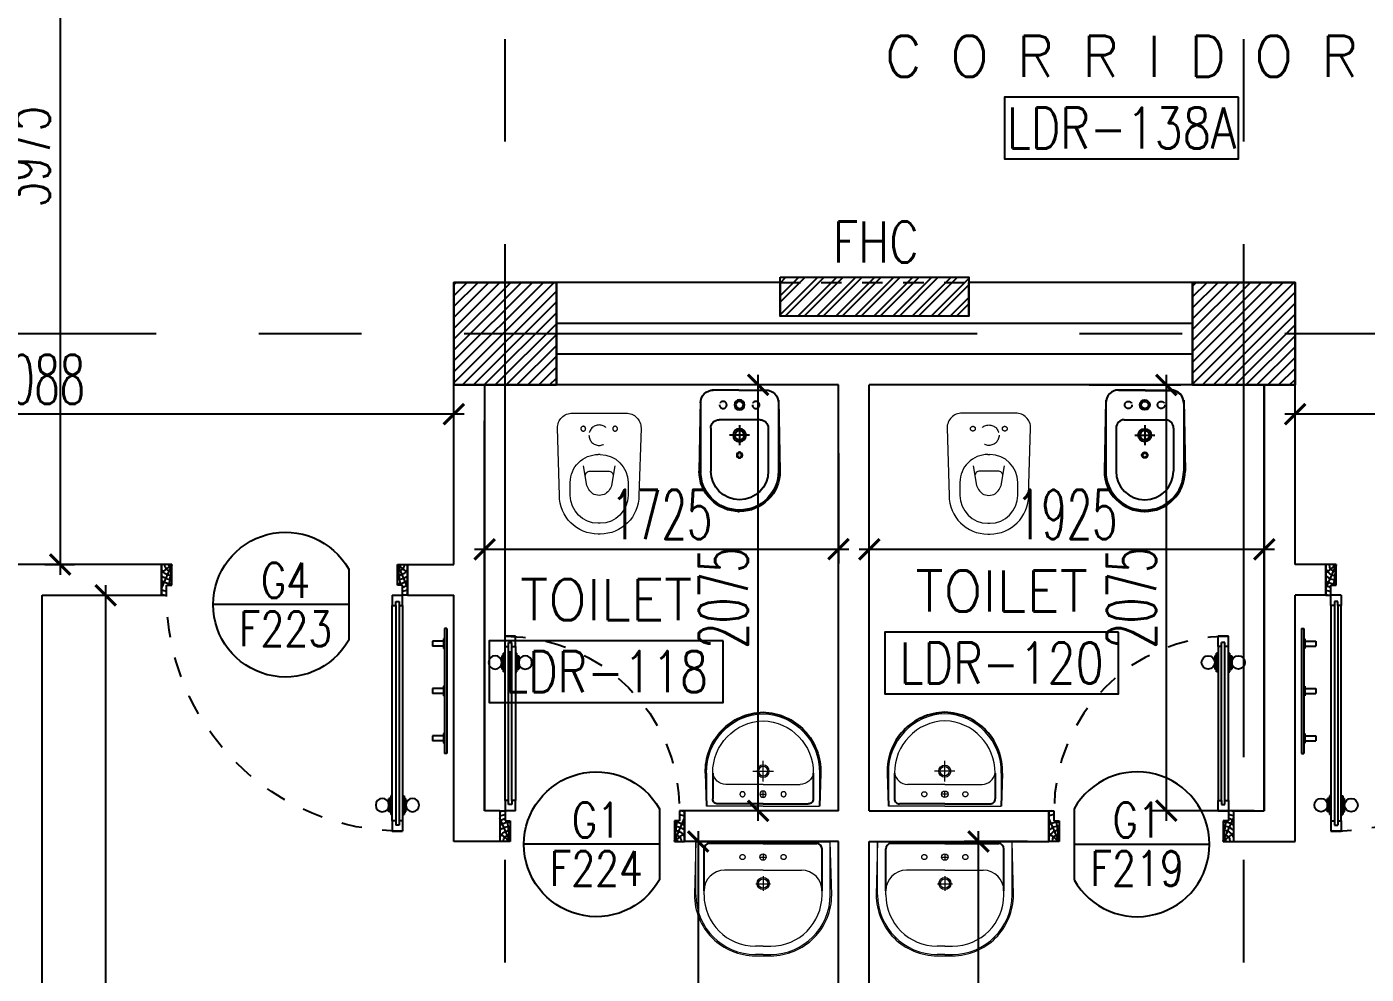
# Model space of a CAD drawing. Extents: x 275967.8 to 276060, y 57291.9 to 57371.4.
# Drawn here: x 275990.4 to 275996.93, y 57302.84 to 57307.46 of the extents above; entities that cross this region are included whole.
import ezdxf
from ezdxf.enums import TextEntityAlignment as Align

# ---------------------------------------------------------------- set-up
doc = ezdxf.new("R2010")
doc.units = 0
doc.header["$MEASUREMENT"] = 0
doc.header["$PDMODE"] = 34
for name, pattern in [('CENTERX2', [4, 2.5, -0.5, 0.5, -0.5]), ('DASHED', [0.75, 0.5, -0.25]), ('HIDDEN', [0.375, 0.25, -0.125]), ('HIDDEN2', [0.1875, 0.125, -0.0625])]:
    doc.linetypes.add(name, pattern=pattern)
doc.layers.get('0').update_dxf_attribs({"linetype": 'CONTINUOUS'})
doc.layers.get('DEFPOINTS').update_dxf_attribs({"linetype": 'CONTINUOUS'})
for name, color, linetype in [('A-TILES', 11, 'CONTINUOUS'), ('AXES', 11, 'CENTERX2'), ('COL', 5, 'CONTINUOUS'), ('DIM', 4, 'CONTINUOUS'), ('DOOR', 7, 'CONTINUOUS'), ('DOOR-CR', 2, 'CONTINUOUS'), ('DOOR-NO', 3, 'CONTINUOUS'), ('FHC', 2, 'CONTINUOUS'), ('FIX', 3, 'CONTINUOUS'), ('HAT', 8, 'CONTINUOUS'), ('NON-MEDICAL', 3, 'CONTINUOUS'), ('RM-BOX', 4, 'CONTINUOUS'), ('RM-NAME', 2, 'CONTINUOUS'), ('RM-NO', 2, 'CONTINUOUS'), ('WALL', 2, 'CONTINUOUS')]:
    doc.layers.add(name, color=color, linetype=linetype)
doc.styles.add('ROMANS', font='ROMANS.shx', dxfattribs={"width": 0.6})
doc.dimstyles.new('STANDARD in', dxfattribs={"dimtxt": 0.24, "dimasz": 0.1, "dimexe": 0.07, "dimexo": 0.05, "dimgap": 0.05, "dimtad": 1, "dimdec": 0, "dimlfac": 1000, "dimzin": 0, "dimdsep": 46, "dimtxsty": 'ROMANS', "dimblk": 'ARCHTICK', "dimcen": 0.05, "dimdle": 0.05, "dimclrd": 4, "dimclre": 4, "dimclrt": 2, "dimadec": 0, "dimazin": 0, "dimtfac": 1, "dimtdec": 0, "dimtmove": 2, "dimatfit": 3, "dimfxl": 0, "dimtolj": 1, "dimtzin": 0, "dimarcsym": 0})

# ---------------------------------------------------------------- blocks, each defined once
blk = doc.blocks.new('*X89')
at = {"color": 0}
for p, q in [((42139.2, 125454.1), (42634.9, 125949.7)), ((42139.2, 125507.1), (42581.8, 125949.7)), ((42139.2, 125560.1), (42528.8, 125949.7)), ((42139.2, 125613.2), (42475.8, 125949.7)), ((42139.2, 125666.2), (42422.7, 125949.7)), ((42139.2, 125719.2), (42369.7, 125949.7)), ((42139.2, 125772.3), (42316.7, 125949.7)), ((42139.2, 125825.3), (42263.6, 125949.7)), ((42139.2, 125878.3), (42210.6, 125949.7)), ((42139.2, 125931.4), (42157.6, 125949.7)), ((42187.9, 125449.7), (42639.2, 125901)), ((42240.9, 125449.7), (42639.2, 125848)), ((42294, 125449.7), (42639.2, 125795)), ((42347, 125449.7), (42639.2, 125741.9)), ((42400, 125449.7), (42639.2, 125688.9)), ((42453.1, 125449.7), (42639.2, 125635.9)), ((42506.1, 125449.7), (42639.2, 125582.8)), ((42559.1, 125449.7), (42639.2, 125529.8)), ((42612.2, 125449.7), (42639.2, 125476.8))]:
    blk.add_line(p, q, dxfattribs=at)
blk = doc.blocks.new('*X88')
at = {"color": 0}
for p, q in [((38539.2, 125460.3), (39028.6, 125949.7)), ((38539.2, 125513.4), (38975.6, 125949.7)), ((38539.2, 125566.4), (38922.6, 125949.7)), ((38539.2, 125619.4), (38869.5, 125949.7)), ((38539.2, 125672.5), (38816.5, 125949.7)), ((38539.2, 125725.5), (38763.5, 125949.7)), ((38539.2, 125778.5), (38710.4, 125949.7)), ((38539.2, 125831.6), (38657.4, 125949.7)), ((38539.2, 125884.6), (38604.4, 125949.7)), ((38539.2, 125937.6), (38551.3, 125949.7)), ((38581.7, 125449.7), (39039.2, 125907.3)), ((38634.7, 125449.7), (39039.2, 125854.3)), ((38687.7, 125449.7), (39039.2, 125801.2)), ((38740.8, 125449.7), (39039.2, 125748.2)), ((38793.8, 125449.7), (39039.2, 125695.2)), ((38846.8, 125449.7), (39039.2, 125642.1)), ((38899.9, 125449.7), (39039.2, 125589.1)), ((38952.9, 125449.7), (39039.2, 125536.1)), ((39005.9, 125449.7), (39039.2, 125483))]:
    blk.add_line(p, q, dxfattribs=at)
blk = doc.blocks.new('RM1')
at = {"layer": 'RM-BOX'}
blk.add_lwpolyline([(569.9, -200), (-569.9, -200), (-569.9, -500), (569.9, -500)], close=True, dxfattribs=at)
at = {"layer": 'RM-NAME', "style": 'ROMANS'}
for tag, p in [('ROOMNAME1', (0, 323.8)), ('ROOMNAME2', (0, 0))]:
    blk.add_attdef(tag, text='', height=200, dxfattribs=at).set_placement(p, align=Align.MIDDLE)
at = {"layer": 'RM-NO', "style": 'ROMANS', "width": 0.8}
blk.add_attdef('ROOMNO', text='', height=200, dxfattribs=at).set_placement((0, -350), align=Align.MIDDLE)
blk = doc.blocks.new('DD1')
at = {"layer": 'DOOR-CR'}
blk.add_line((-307.6, 0), (352.8, 0), dxfattribs=at)
blk.add_lwpolyline([(-307.6, -172.9, 3.820224), (-307.6, 172.9)], format="xyb", close=True, dxfattribs=at)
at = {"layer": 'DOOR-NO', "color": 255, "style": 'ROMANS', "width": 0.8}
for tag, p in [('G', (0, 183.5)), ('000', (0, -141.4))]:
    blk.add_attdef(tag, text='', height=204, dxfattribs=at).set_placement(p, align=Align.MIDDLE)
blk = doc.blocks.new('COL50')
at = {"layer": 'COL'}
blk.add_lwpolyline([(-250, 250), (-250, -250), (250, -250), (250, 250)], close=True, dxfattribs=at)
blk = doc.blocks.new('DOOR90')
at = {"layer": 'DOOR', "color": 0, "linetype": 'ByBlock'}
for p, q in [((-150, 0), (-150, -25)), ((-150, 0), (0, 0)), ((0, -50), (0, 0)), ((-1000, -25), (-1000, -75)), ((-1000, -75), (-1000, -25)), ((-950, -25), (-1000, -25)), ((-970, -42), (-970, -58)), ((-950, -42), (-970, -42)), ((-950, -58), (-970, -58)), ((-950, -25), (-950, -42)), ((-950, -58), (-950, -75)), ((-917.6, -25), (-917.6, -17.8)), ((-827.6, -17.8), (-917.6, -17.8)), ((-905, -17.8), (-905, -8.8)), ((-905, -8.8), (-840.2, -8.8)), ((-905, -17.8), (-840.2, -17.8)), ((-840.2, -17.8), (-840.2, -8.8)), ((-827.6, -25), (-827.6, -17.8)), ((-200, -42), (-200, -25)), ((-200, -25), (-150, -25)), ((-180, -42), (-200, -42)), ((-200, -75), (-200, -58)), ((-200, -58), (-180, -58)), ((-180, -58), (-180, -42)), ((-150, -75), (-150, -25)), ((-150, -25), (-100, -25)), ((-100, -25), (-100, -50)), ((-100, -50), (0, -50)), ((-950, -75), (-1000, -75)), ((-917.6, -75), (-917.6, -82.2)), ((-827.6, -82.2), (-917.6, -82.2)), ((-905, -82.2), (-905, -91.2)), ((-905, -82.2), (-840.2, -82.2)), ((-905, -91.2), (-840.2, -91.2)), ((-840.2, -82.2), (-840.2, -91.2)), ((-827.6, -75), (-827.6, -82.2)), ((-150, -75), (-200, -75)), ((-150, -900), (-150, -875)), ((-150, -875), (-100, -875)), ((0, -900), (-150, -900)), ((-150, -900), (0, -900)), ((-100, -850), (0, -850)), ((-100, -875), (-100, -850)), ((0, -850), (0, -900))]:
    blk.add_line(p, q, dxfattribs=at)
at = {"layer": 'DOOR', "color": 9, "linetype": 'ByBlock'}
for p, q in [((0, -50), (-113.7, 0)), ((0, -50), (-40.1, 0)), ((0, -50), (-100, -36.6)), ((0, -850), (-113.7, -900)), ((0, -850), (-100, -863.4)), ((0, -850), (-40.1, -900))]:
    blk.add_line(p, q, dxfattribs=at)
at = {"layer": 'DOOR', "linetype": 'ByBlock'}
for p, q in [((-200, -25), (-950, -25)), ((-200, -42), (-950, -42)), ((-200, -58), (-950, -58)), ((-950, -75), (-200, -75))]:
    blk.add_line(p, q, dxfattribs=at)
at = {"layer": 'DOOR', "color": 0, "linetype": 'ByBlock'}
for centre in [(-872.6, 23.5), (-872.6, -123.5)]:
    blk.add_circle(centre, 32.4, dxfattribs=at)
at = {"layer": 'DOOR', "color": 9, "linetype": 'ByBlock'}
for centre, radius, start, end in [((0, -50), 154.4, 161.10529, 166.28577), ((0, -50), 134.4, 158.15985, 169.28002), ((0, -50), 94.4, 148.01819, 180), ((0, -50), 74.4, 137.77643, 180), ((0, -50), 114.4, 154.08384, 167.37743), ((0, -50), 54.4, 113.20738, 180), ((0, -50), 34.4, 90, 180), ((0, -50), 14.4, 90, 180), ((0, -850), 154.4, 193.71423, 198.89471), ((0, -850), 134.4, 190.71998, 201.84015), ((0, -850), 94.4, 180, 211.98181), ((0, -850), 74.4, 180, 222.22357), ((0, -850), 54.4, 180, 246.79262), ((0, -850), 34.4, 180, 270), ((0, -850), 14.4, 180, 270)]:
    blk.add_arc(centre, radius, start, end, dxfattribs=at)
at = {"layer": 'DOOR', "linetype": 'HIDDEN', "ltscale": 0.5}
blk.add_arc((-150, -25), 850, 180, 270, dxfattribs=at)
blk = doc.blocks.new('FHC')
at = {"layer": 'FHC', "linetype": 'ByBlock', "ltscale": 0.3}
h = blk.add_hatch(dxfattribs=at)
h.set_pattern_fill('ANSI32', color=250, scale=175, style=0)
h.set_pattern_definition([(45, (-232656.18, -31241.005), (-46.403883, 46.403883), []), (45, (-232625.246, -31241.005), (-46.403883, 46.403883), [])])
h.paths.add_polyline_path([(460, -190), (460, 0), (-460, 0), (-460, -190)])
h.paths.add_polyline_path([(-672.6, -611.1), (-672.6, -190.3), (-410.1, -190.3), (-410.1, -611.1)], flags=9)
blk.add_lwpolyline([(-460, 0), (460, 0), (460, -190), (-460, -190)], close=True, dxfattribs=at)
blk = doc.blocks.new('DOOR100')
at = {"layer": 'DOOR', "color": 0, "linetype": 'ByBlock'}
for p, q in [((-25, 1300), (-75, 1300)), ((-75, 1300), (-25, 1300)), ((-75, 1250), (-75, 1300)), ((-58, 1250), (-75, 1250)), ((-42, 1270), (-58, 1270)), ((-58, 1250), (-58, 1270)), ((-42, 1250), (-42, 1270)), ((-25, 1250), (-42, 1250)), ((-25, 1250), (-25, 1300)), ((-82.2, 1205), (-91.2, 1205)), ((-91.2, 1205), (-91.2, 1140.2)), ((-75, 1217.6), (-82.2, 1217.6)), ((-82.2, 1127.6), (-82.2, 1217.6)), ((-82.2, 1205), (-82.2, 1140.2)), ((-25, 1217.6), (-17.8, 1217.6)), ((-17.8, 1127.6), (-17.8, 1217.6)), ((-17.8, 1205), (-8.8, 1205)), ((-17.8, 1205), (-17.8, 1140.2)), ((-8.8, 1205), (-8.8, 1140.2)), ((-82.2, 1140.2), (-91.2, 1140.2)), ((-75, 1127.6), (-82.2, 1127.6)), ((-25, 1127.6), (-17.8, 1127.6)), ((-17.8, 1140.2), (-8.8, 1140.2)), ((-75, 200), (-58, 200)), ((-75, 150), (-75, 200)), ((-58, 200), (-58, 180)), ((-42, 200), (-25, 200)), ((-42, 180), (-42, 200)), ((-25, 200), (-25, 150)), ((-1200, 0), (-1200, 150)), ((-1200, 150), (-1175, 150)), ((-1200, 150), (-1200, 0)), ((-1175, 150), (-1175, 100)), ((-75, 150), (-25, 150)), ((-58, 180), (-42, 180)), ((0, 150), (-25, 150)), ((-25, 150), (-25, 100)), ((0, 150), (0, 0)), ((-1175, 100), (-1150, 100)), ((-1150, 100), (-1150, 0)), ((-50, 100), (-50, 0)), ((-25, 100), (-50, 100)), ((-1150, 0), (-1200, 0)), ((-50, 0), (0, 0))]:
    blk.add_line(p, q, dxfattribs=at)
at = {"layer": 'DOOR', "linetype": 'ByBlock'}
for p, q in [((-75, 1250), (-75, 200)), ((-58, 200), (-58, 1250)), ((-42, 200), (-42, 1250)), ((-25, 200), (-25, 1250)), ((0, 0), (0, 150))]:
    blk.add_line(p, q, dxfattribs=at)
at = {"layer": 'DOOR', "color": 9, "linetype": 'ByBlock'}
for p, q in [((-1150, 0), (-1200, 113.7)), ((-1150, 0), (-1163.4, 100)), ((-50, 0), (0, 113.7)), ((-50, 0), (-36.6, 100)), ((-1150, 0), (-1200, 40.1)), ((-50, 0), (0, 40.1))]:
    blk.add_line(p, q, dxfattribs=at)
at = {"layer": 'DOOR', "color": 0, "linetype": 'ByBlock'}
for centre in [(-123.5, 1172.6), (23.5, 1172.6)]:
    blk.add_circle(centre, 32.4, dxfattribs=at)
at = {"layer": 'DOOR', "linetype": 'HIDDEN', "ltscale": 0.5}
blk.add_arc((-25, 150), 1150, 89.99998, 180.00006, dxfattribs=at)
at = {"layer": 'DOOR', "color": 9, "linetype": 'ByBlock'}
for centre, radius, start, end in [((-1150, 0), 154.4, 103.71423, 108.89471), ((-1150, 0), 134.4, 100.71998, 111.84015), ((-50, 0), 134.4, 68.15985, 79.28002), ((-50, 0), 154.4, 71.10529, 76.28577), ((-1150, 0), 94.4, 90, 121.98181), ((-1150, 0), 74.4, 90, 132.22357), ((-50, 0), 94.4, 58.01819, 90), ((-50, 0), 74.4, 47.77643, 90), ((-50, 0), 114.4, 64.08384, 77.37743), ((-1150, 0), 54.4, 90, 156.79262), ((-1150, 0), 34.4, 90, 180), ((-1150, 0), 14.4, 90, 180), ((-50, 0), 54.4, 23.20738, 90), ((-50, 0), 34.4, 0, 90), ((-50, 0), 14.4, 0, 90)]:
    blk.add_arc(centre, radius, start, end, dxfattribs=at)
blk = doc.blocks.new('A$C49F1192B')
at = {"layer": 'DOOR', "color": 0, "linetype": 'ByBlock', "xscale": -1, "rotation": 270}
blk.add_blockref('DOOR100', (0, 1200), dxfattribs=at)
blk = doc.blocks.new('LAV-003')
at = {"layer": 'FIX', "linetype": 'Continuous', "lineweight": 20}
for p, q in [((-327.5, -285), (-327.5, -25)), ((327.5, -285), (327.5, -25)), ((0, -165), (-187.5, -165)), ((0, -165), (187.5, -165)), ((-287.5, -285), (-287.5, -265)), ((287.5, -285), (287.5, -265)), ((0, -535), (-37.5, -535)), ((0, -575), (-37.5, -575)), ((0, -535), (37.5, -535)), ((0, -575), (37.5, -575))]:
    blk.add_line(p, q, dxfattribs=at)
at = {"layer": 'FIX', "linetype": 'ByBlock'}
blk.add_line((-327.5, -25), (327.5, -25), dxfattribs=at)
at = {"layer": 'FIX', "linetype": 'ByBlock', "ltscale": 0.3}
for p, q in [((-287.5, -265), (-287.5, -60)), ((0, -35), (-262.5, -35)), ((0, -35), (262.5, -35)), ((287.5, -265), (287.5, -60))]:
    blk.add_line(p, q, dxfattribs=at)
at = {"layer": 'FIX', "lineweight": 20}
for p, q in [((-15.6, -100.9), (15.5, -100.9)), ((0, -85.4), (0, -116.5))]:
    blk.add_line(p, q, dxfattribs=at)
at = {"layer": 'FIX', "linetype": 'DASHED', "lineweight": 20, "ltscale": 0.04}
for p, q in [((0, -193.9), (0, -266.1)), ((-35.7, -230.5), (36.6, -230.5))]:
    blk.add_line(p, q, dxfattribs=at)
at = {"layer": 'FIX', "linetype": 'Continuous', "lineweight": 20}
blk.add_lwpolyline([(294.8, -25), (0, -25), (-327.5, -25), (-334.5, -285, 0.414214), (-37.5, -582), (0, -582), (37.5, -582, 0.414214), (334.5, -285), (327.5, -25), (0, -25)], format="xyb", dxfattribs=at)
at = {"layer": 'FIX', "linetype": 'HIDDEN', "lineweight": 20, "ltscale": 0.05}
for centre in [(-100, -100.9), (100, -100.9)]:
    blk.add_circle(centre, 12.4, dxfattribs=at)
at = {"layer": 'FIX', "lineweight": 20}
for centre, radius in [((0, -100.9), 15.5), ((0.5, -230), 29.5), ((0.5, -230), 22.5)]:
    blk.add_circle(centre, radius, dxfattribs=at)
at = {"layer": 'FIX', "linetype": 'ByBlock', "ltscale": 0.3}
for centre, start, end in [((-262.5, -60), 90, 180), ((262.5, -60), 0, 90)]:
    blk.add_arc(centre, 25, start, end, dxfattribs=at)
at = {"layer": 'FIX', "linetype": 'Continuous', "lineweight": 20}
for centre, radius, start, end in [((-187.5, -265), 100, 90, 180), ((187.5, -265), 100, 0, 90), ((-37.5, -285), 290, 180, 270), ((-37.5, -285), 250, 180, 270), ((37.5, -285), 250, 270, 0), ((37.5, -285), 290, 270, 0)]:
    blk.add_arc(centre, radius, start, end, dxfattribs=at)
blk = doc.blocks.new('BIDET1')
at = {"layer": 'FIX', "linetype": 'ByBlock', "ltscale": 0.3}
for p, q in [((-75, 190), (-420, 196.7)), ((-75, -190), (-420, -196.7))]:
    blk.add_line(p, q, dxfattribs=at)
at = {"layer": 'FIX'}
for p, q in [((-88, 190), (-427.7, 190)), ((-210, 140), (-420, 140)), ((-170, 100), (-170, -100)), ((-25, -2.7), (-25, 128.1)), ((-616.7, 2.1), (-616.7, -2.7)), ((-352, 1.5), (-352, 1.5)), ((-350.1, 5.3), (-350.1, 5.3)), ((-348.2, 1.5), (-348.2, 1.5)), ((-346.3, 5.3), (-346.3, 5.3)), ((-344.4, 9.1), (-344.4, 9.1)), ((-344.4, 1.5), (-344.4, 1.5)), ((-342.4, 5.3), (-342.4, 5.3)), ((-340.5, 9.1), (-340.5, 9.1)), ((-340.5, 1.5), (-340.5, 1.5)), ((-338.6, 5.3), (-338.6, 5.3)), ((-336.7, 1.5), (-336.7, 1.5)), ((-334.8, 5.3), (-334.8, 5.3)), ((-332.9, 1.5), (-332.9, 1.5)), ((-616.7, -7.6), (-616.7, -2.7)), ((-350.1, -2.3), (-350.1, -2.3)), ((-348.2, -6.2), (-348.2, -6.2)), ((-346.3, -2.3), (-346.3, -2.3)), ((-346.3, -10), (-346.3, -10)), ((-344.4, -6.2), (-344.4, -6.2)), ((-342.4, -2.3), (-342.4, -2.3)), ((-342.4, -10), (-342.4, -10)), ((-340.5, -6.2), (-340.5, -6.2)), ((-338.6, -2.3), (-338.6, -2.3)), ((-338.6, -10), (-338.6, -10)), ((-336.7, -6.2), (-336.7, -6.2)), ((-334.8, -2.3), (-334.8, -2.3)), ((-332.9, -6.2), (-332.9, -6.2)), ((-331, -2.3), (-331, -2.3)), ((-25, -2.7), (-25, -133.6)), ((-88, -190), (-427.7, -190)), ((-210, -140), (-420, -140))]:
    blk.add_line(p, q, dxfattribs=at)
at = {"layer": 'FIX', "linetype": 'DASHED', "ltscale": 0.05}
for p, q in [((-196.1, 0), (-293.9, 0)), ((-245, 48.9), (-245, -48.9))]:
    blk.add_line(p, q, dxfattribs=at)
at = {"layer": 'FIX', "linetype": 'HIDDEN', "ltscale": 0.05}
for centre in [(-97.5, 80), (-97.5, -80)]:
    blk.add_circle(centre, 17.5, dxfattribs=at)
at = {"layer": 'FIX'}
for centre, radius in [((-342, 0), 13.8), ((-342, 0), 11), ((-245, 0), 31.7), ((-245, 0), 22.5), ((-97.5, 0), 24.5), ((-97.5, 0), 17.5)]:
    blk.add_circle(centre, radius, dxfattribs=at)
at = {"layer": 'FIX', "linetype": 'ByBlock', "ltscale": 0.3}
blk.add_arc((-420, 0), 196.7, 90, 270, dxfattribs=at)
at = {"layer": 'FIX'}
for centre, radius, start, end in [((-420, 0), 190, 90, 270), ((-420, 0), 140, 90, 270), ((-210, 100), 40, 0, 90), ((-87.1, 127.9), 62.1, 0.14634, 90.8397), ((-210, -100), 40, 270, 0), ((-87.1, -127.9), 62.1, 269.1603, 359.85366)]:
    blk.add_arc(centre, radius, start, end, dxfattribs=at)
blk = doc.blocks.new('LAV1')
at = {"layer": 'FIX', "linetype": 'DASHED', "lineweight": 20, "ltscale": 0.05}
for p, q in [((-0.5, 170), (-0.5, 270)), ((-0.5, 170), (-0.5, 270)), ((49.5, 220), (-50.5, 220))]:
    blk.add_line(p, q, dxfattribs=at)
at = {"layer": 'FIX', "linetype": 'ByBlock', "ltscale": 0.3}
for p, q in [((-280, 210), (-275, 50)), ((-245, 210), (-245, 85)), ((245, 210), (245, 85)), ((280, 210), (275, 50)), ((0, 60), (-220.2, 60)), ((0, 60), (220.2, 60))]:
    blk.add_line(p, q, dxfattribs=at)
at = {"layer": 'FIX', "linetype": 'Continuous', "lineweight": 20}
for p, q in [((-275, 210), (-275, 50)), ((275, 210), (275, 50)), ((0, 155), (-181.4, 155)), ((0, 155), (181.4, 155)), ((0, 50), (-275, 50)), ((0, 50), (-252.5, 50)), ((0, 50), (252.5, 50)), ((0, 50), (275, 50))]:
    blk.add_line(p, q, dxfattribs=at)
at = {"layer": 'FIX', "lineweight": 20}
for p, q in [((15.6, 107.5), (-15.5, 107.5)), ((0, 92), (0, 123))]:
    blk.add_line(p, q, dxfattribs=at)
for centre, radius in [((-0.5, 220), 29.5), ((-0.5, 220), 22.5), ((0, 107.5), 15.5)]:
    blk.add_circle(centre, radius, dxfattribs=at)
at = {"layer": 'FIX', "linetype": 'HIDDEN', "lineweight": 20, "ltscale": 0.05}
for centre in [(-100, 107.5), (100, 107.5)]:
    blk.add_circle(centre, 12.4, dxfattribs=at)
at = {"layer": 'FIX', "linetype": 'ByBlock', "ltscale": 0.3}
for centre, radius, start, end in [((6.9, 220), 287, 91.37765, 182.00641), ((-6.9, 220), 287, 357.99359, 88.62235), ((-220.1, 84.9), 24.9, 179.70214, 269.94861), ((220.1, 84.9), 24.9, 270.05139, 0.29786)]:
    blk.add_arc(centre, radius, start, end, dxfattribs=at)
at = {"layer": 'FIX', "linetype": 'Continuous', "lineweight": 20}
for centre, radius, start, end in [((8.4, 216.7), 283.4, 91.6988, 181.35097), ((7.6, 212.5), 252.7, 91.73281, 180.48842), ((-8.4, 216.7), 283.4, 358.64903, 88.3012), ((-7.6, 212.5), 252.7, 359.51158, 88.26719), ((-179.2, 221.8), 66.9, 190.20056, 268.07863), ((179.2, 221.8), 66.9, 271.92137, 349.79944)]:
    blk.add_arc(centre, radius, start, end, dxfattribs=at)
blk = doc.blocks.new('WC1')
at = {"layer": 'FIX', "lineweight": 20}
for p, q in [((-210, 203.8), (-538, 193.8)), ((-475, 140.8), (-538, 140.8)), ((-394.8, 75.7), (-490.4, 60.1)), ((-727, 4.8), (-727, -4.8)), ((-674, 4.8), (-674, -4.8)), ((-533.7, 24.2), (-539.5, 0)), ((-539.5, 0), (-533.7, -24.2)), ((-339, 4.8), (-339, -4.8)), ((-490.4, -60.1), (-394.8, -75.7)), ((-538, -140.8), (-475, -140.8)), ((-538, -193.8), (-210, -203.8))]:
    blk.add_line(p, q, dxfattribs=at)
at = {"layer": 'FIX', "linetype": 'Continuous', "lineweight": 20}
blk.add_line((-420.1, -47.3), (-420.4, 44.6), dxfattribs=at)
at = {"layer": 'FIX', "lineweight": 20}
blk.add_lwpolyline([(-213.2, -203.8), (-210, -203.8, 0.414214), (-137, -130.8), (-137, 0), (-137, 130.8, 0.414214), (-210, 203.8)], format="xyb", dxfattribs=at)
at = {"layer": 'FIX', "linetype": 'HIDDEN', "lineweight": 20, "ltscale": 0.05}
for centre in [(-213.2, 77.5), (-213.2, -77.5)]:
    blk.add_circle(centre, 11.6, dxfattribs=at)
at = {"layer": 'FIX', "linetype": 'HIDDEN2', "lineweight": 20, "ltscale": 0.3}
blk.add_circle((-245, 0), 49.8, dxfattribs=at)
at = {"layer": 'FIX', "lineweight": 20}
for centre, radius, start, end in [((-538, 4.8), 189, 90, 180), ((-538, 4.8), 136, 90, 180), ((-475, 4.8), 136, 360, 90), ((-473, -6.9), 68.2, 128.92417, 152.84682), ((-464.4, -17.6), 82, 108.49595, 128.92417), ((-538, -4.8), 189, 180, 270), ((-538, -4.8), 136, 180, 270), ((-473, 6.9), 68.2, 207.15318, 231.07583), ((-464.4, 17.6), 82, 231.07583, 251.50405), ((-475, -4.8), 136, 270, 0)]:
    blk.add_arc(centre, radius, start, end, dxfattribs=at)
at = {"layer": 'FIX', "linetype": 'Continuous', "lineweight": 20}
for centre, start, end in [((-442.7, 45.5), 357.66621, 91.61215), ((-442.4, -45.6), 268.38785, 2.33379)]:
    blk.add_arc(centre, 22.3, start, end, dxfattribs=at)
blk = doc.blocks.new('_ARCHTICK')
at = {"color": 0, "linetype": 'ByBlock', "const_width": 0.15}
blk.add_lwpolyline([(-0.5, -0.5), (0.5, 0.5)], dxfattribs=at)
blk = doc.blocks.new('*D368')
at = {"layer": 'DEFPOINTS', "color": 0, "linetype": 'ByBlock', "ltscale": 0.3}
for p in [(275990.7699, 57304.6879), (275990.789, 57304.6879), (275990.7355, 57299.0129)]:
    blk.add_point(p, dxfattribs=at)
at = {"layer": 'DIM', "color": 4, "linetype": 'ByBlock', "lineweight": -2, "ltscale": 0.3}
for p, q in [((275990.789, 57298.9629), (275990.789, 57304.7379)), ((275990.8199, 57304.6879), (275990.859, 57304.6879)), ((275990.7855, 57299.0129), (275990.859, 57299.0129))]:
    blk.add_line(p, q, dxfattribs=at)
at = {"layer": 'DIM', "color": 4, "linetype": 'ByBlock', "lineweight": -2, "ltscale": 0.3, "xscale": 0.1, "yscale": 0.1, "zscale": 0.1}
for p, rotation in [((275990.789, 57304.6879), 90), ((275990.789, 57299.0129), 270)]:
    blk.add_blockref('_ARCHTICK', p, dxfattribs=dict(at, rotation=rotation))
at = {"layer": 'DIM', "color": 2, "linetype": 'ByBlock', "ltscale": 0.3, "insert": (275990.619, 57301.8504), "char_height": 0.24, "attachment_point": 5, "rotation": 90, "style": 'ROMANS'}
blk.add_mtext('\\A1;5675', dxfattribs=at)
blk = doc.blocks.new('*D367')
at = {"layer": 'DEFPOINTS', "color": 0, "linetype": 'ByBlock', "ltscale": 0.3}
for p in [(275994.0676, 57303.4879), (275993.6759, 57299.0129), (275994.0676, 57299.0129)]:
    blk.add_point(p, dxfattribs=at)
at = {"layer": 'DIM', "color": 4, "linetype": 'ByBlock', "lineweight": -2, "ltscale": 0.3}
for p, q in [((275994.0176, 57303.4879), (275993.6059, 57303.4879)), ((275993.6759, 57303.5379), (275993.6759, 57298.9629)), ((275994.0176, 57299.0129), (275993.6059, 57299.0129))]:
    blk.add_line(p, q, dxfattribs=at)
at = {"layer": 'DIM', "color": 4, "linetype": 'ByBlock', "lineweight": -2, "ltscale": 0.3, "xscale": 0.1, "yscale": 0.1, "zscale": 0.1}
for p, rotation in [((275993.6759, 57303.4879), 90), ((275993.6759, 57299.0129), 270)]:
    blk.add_blockref('_ARCHTICK', p, dxfattribs=dict(at, rotation=rotation))
at = {"layer": 'DIM', "color": 2, "linetype": 'ByBlock', "ltscale": 0.3, "insert": (275993.5059, 57301.2504), "char_height": 0.24, "attachment_point": 5, "rotation": 90, "style": 'ROMANS'}
blk.add_mtext('\\A1;4475', dxfattribs=at)
blk = doc.blocks.new('*D366')
at = {"layer": 'DEFPOINTS', "color": 0, "linetype": 'ByBlock', "ltscale": 0.3}
for p in [(275993.9688, 57305.7129), (275994.3605, 57305.7129), (275994.3605, 57303.6379)]:
    blk.add_point(p, dxfattribs=at)
at = {"layer": 'DIM', "color": 4, "linetype": 'ByBlock', "lineweight": -2, "ltscale": 0.3}
for p, q in [((275993.9688, 57303.5879), (275993.9688, 57305.7629)), ((275994.3105, 57305.7129), (275993.8988, 57305.7129)), ((275994.3105, 57303.6379), (275993.8988, 57303.6379))]:
    blk.add_line(p, q, dxfattribs=at)
at = {"layer": 'DIM', "color": 4, "linetype": 'ByBlock', "lineweight": -2, "ltscale": 0.3, "xscale": 0.1, "yscale": 0.1, "zscale": 0.1}
for p, rotation in [((275993.9688, 57305.7129), 90), ((275993.9688, 57303.6379), 270)]:
    blk.add_blockref('_ARCHTICK', p, dxfattribs=dict(at, rotation=rotation))
at = {"layer": 'DIM', "color": 2, "linetype": 'ByBlock', "ltscale": 0.3, "insert": (275993.7988, 57304.6754), "char_height": 0.24, "attachment_point": 5, "rotation": 90, "style": 'ROMANS'}
blk.add_mtext('\\A1;2075', dxfattribs=at)
blk = doc.blocks.new('*D365')
at = {"layer": 'DEFPOINTS', "color": 0, "linetype": 'ByBlock', "ltscale": 0.3}
for p in [(275992.6355, 57305.4307), (275994.3605, 57305.4307), (275994.3605, 57304.9121)]:
    blk.add_point(p, dxfattribs=at)
at = {"layer": 'DIM', "color": 4, "linetype": 'ByBlock', "lineweight": -2, "ltscale": 0.3}
for p, q in [((275992.6355, 57305.3807), (275992.6355, 57304.8421)), ((275994.3605, 57305.3807), (275994.3605, 57304.8421)), ((275992.5855, 57304.9121), (275994.4105, 57304.9121))]:
    blk.add_line(p, q, dxfattribs=at)
at = {"layer": 'DIM', "color": 4, "linetype": 'ByBlock', "lineweight": -2, "ltscale": 0.3, "xscale": 0.1, "yscale": 0.1, "zscale": 0.1, "rotation": 180}
blk.add_blockref('_ARCHTICK', (275992.6355, 57304.9121), dxfattribs=at)
at = {"layer": 'DIM', "color": 4, "linetype": 'ByBlock', "lineweight": -2, "ltscale": 0.3, "xscale": 0.1, "yscale": 0.1, "zscale": 0.1}
blk.add_blockref('_ARCHTICK', (275994.3605, 57304.9121), dxfattribs=at)
at = {"layer": 'DIM', "color": 2, "linetype": 'ByBlock', "ltscale": 0.3, "insert": (275993.498, 57305.0821), "char_height": 0.24, "attachment_point": 5, "style": 'ROMANS'}
blk.add_mtext('\\A1;1725', dxfattribs=at)
blk = doc.blocks.new('*D364')
at = {"layer": 'DEFPOINTS', "color": 0, "linetype": 'ByBlock', "ltscale": 0.3}
for p in [(275994.5105, 57304.9121), (275996.4355, 57304.9121), (275996.4355, 57304.9121)]:
    blk.add_point(p, dxfattribs=at)
at = {"layer": 'DIM', "color": 4, "linetype": 'ByBlock', "lineweight": -2, "ltscale": 0.3}
for p, q in [((275994.5105, 57304.9621), (275994.5105, 57304.9821)), ((275996.4355, 57304.9621), (275996.4355, 57304.9821)), ((275994.4605, 57304.9121), (275996.4855, 57304.9121))]:
    blk.add_line(p, q, dxfattribs=at)
at = {"layer": 'DIM', "color": 4, "linetype": 'ByBlock', "lineweight": -2, "ltscale": 0.3, "xscale": 0.1, "yscale": 0.1, "zscale": 0.1, "rotation": 180}
blk.add_blockref('_ARCHTICK', (275994.5105, 57304.9121), dxfattribs=at)
at = {"layer": 'DIM', "color": 4, "linetype": 'ByBlock', "lineweight": -2, "ltscale": 0.3, "xscale": 0.1, "yscale": 0.1, "zscale": 0.1}
blk.add_blockref('_ARCHTICK', (275996.4355, 57304.9121), dxfattribs=at)
at = {"layer": 'DIM', "color": 2, "linetype": 'ByBlock', "ltscale": 0.3, "insert": (275995.473, 57305.0821), "char_height": 0.24, "attachment_point": 5, "style": 'ROMANS'}
blk.add_mtext('\\A1;1925', dxfattribs=at)
blk = doc.blocks.new('*D363')
at = {"layer": 'DEFPOINTS', "color": 0, "linetype": 'ByBlock', "ltscale": 0.3}
for p in [(275995.5316, 57305.7129), (275995.958, 57303.6379), (275996.4355, 57303.6379)]:
    blk.add_point(p, dxfattribs=at)
at = {"layer": 'DIM', "color": 4, "linetype": 'ByBlock', "lineweight": -2, "ltscale": 0.3}
for p, q in [((275995.958, 57305.7629), (275995.958, 57303.5879)), ((275995.5816, 57305.7129), (275996.028, 57305.7129)), ((275996.3855, 57303.6379), (275995.888, 57303.6379))]:
    blk.add_line(p, q, dxfattribs=at)
at = {"layer": 'DIM', "color": 4, "linetype": 'ByBlock', "lineweight": -2, "ltscale": 0.3, "xscale": 0.1, "yscale": 0.1, "zscale": 0.1}
for p, rotation in [((275995.958, 57305.7129), 90), ((275995.958, 57303.6379), 270)]:
    blk.add_blockref('_ARCHTICK', p, dxfattribs=dict(at, rotation=rotation))
at = {"layer": 'DIM', "color": 2, "linetype": 'ByBlock', "ltscale": 0.3, "insert": (275995.788, 57304.6754), "char_height": 0.24, "attachment_point": 5, "rotation": 90, "style": 'ROMANS'}
blk.add_mtext('\\A1;2075', dxfattribs=at)
blk = doc.blocks.new('*D362')
at = {"layer": 'DEFPOINTS', "color": 0, "linetype": 'ByBlock', "ltscale": 0.3}
for p in [(275995.0423, 57303.4879), (275995.3314, 57303.4879), (275995.6018, 57299.0129)]:
    blk.add_point(p, dxfattribs=at)
at = {"layer": 'DIM', "color": 4, "linetype": 'ByBlock', "lineweight": -2, "ltscale": 0.3}
for p, q in [((275995.2814, 57303.4879), (275994.9723, 57303.4879)), ((275995.0423, 57298.9629), (275995.0423, 57303.5379)), ((275995.5518, 57299.0129), (275994.9723, 57299.0129))]:
    blk.add_line(p, q, dxfattribs=at)
at = {"layer": 'DIM', "color": 4, "linetype": 'ByBlock', "lineweight": -2, "ltscale": 0.3, "xscale": 0.1, "yscale": 0.1, "zscale": 0.1}
for p, rotation in [((275995.0423, 57303.4879), 90), ((275995.0423, 57299.0129), 270)]:
    blk.add_blockref('_ARCHTICK', p, dxfattribs=dict(at, rotation=rotation))
at = {"layer": 'DIM', "color": 2, "linetype": 'ByBlock', "ltscale": 0.3, "insert": (275994.8723, 57301.2504), "char_height": 0.24, "attachment_point": 5, "rotation": 90, "style": 'ROMANS'}
blk.add_mtext('\\A1;4475', dxfattribs=at)
blk = doc.blocks.new('*D350')
at = {"layer": 'DEFPOINTS', "color": 0, "linetype": 'ByBlock', "ltscale": 0.3}
for p in [(276000.473, 57305.8629), (275996.5855, 57305.5702), (275996.5855, 57305.5561)]:
    blk.add_point(p, dxfattribs=at)
at = {"layer": 'DIM', "color": 4, "linetype": 'ByBlock', "lineweight": -2, "ltscale": 0.3}
for p, q in [((276000.473, 57305.8129), (276000.473, 57305.5002)), ((275996.5855, 57305.6061), (275996.5855, 57305.6402)), ((276000.523, 57305.5702), (275996.5355, 57305.5702))]:
    blk.add_line(p, q, dxfattribs=at)
at = {"layer": 'DIM', "color": 4, "linetype": 'ByBlock', "lineweight": -2, "ltscale": 0.3, "xscale": 0.1, "yscale": 0.1, "zscale": 0.1, "rotation": 180}
blk.add_blockref('_ARCHTICK', (275996.5855, 57305.5702), dxfattribs=at)
at = {"layer": 'DIM', "color": 4, "linetype": 'ByBlock', "lineweight": -2, "ltscale": 0.3, "xscale": 0.1, "yscale": 0.1, "zscale": 0.1}
blk.add_blockref('_ARCHTICK', (276000.473, 57305.5702), dxfattribs=at)
at = {"layer": 'DIM', "color": 2, "linetype": 'ByBlock', "ltscale": 0.3, "insert": (275998.5292, 57305.7402), "char_height": 0.24, "attachment_point": 5, "style": 'ROMANS'}
blk.add_mtext('\\A1;3888', dxfattribs=at)
blk = doc.blocks.new('*D349')
at = {"layer": 'DEFPOINTS', "color": 0, "linetype": 'ByBlock', "ltscale": 0.3}
for p in [(275988.398, 57305.5702), (275988.398, 57305.4904), (275992.4855, 57305.4904)]:
    blk.add_point(p, dxfattribs=at)
at = {"layer": 'DIM', "color": 4, "linetype": 'ByBlock', "lineweight": -2, "ltscale": 0.3}
for p, q in [((275988.398, 57305.5404), (275988.398, 57305.6402)), ((275992.4855, 57305.5404), (275992.4855, 57305.6402)), ((275992.5355, 57305.5702), (275988.348, 57305.5702))]:
    blk.add_line(p, q, dxfattribs=at)
at = {"layer": 'DIM', "color": 4, "linetype": 'ByBlock', "lineweight": -2, "ltscale": 0.3, "xscale": 0.1, "yscale": 0.1, "zscale": 0.1, "rotation": 180}
blk.add_blockref('_ARCHTICK', (275988.398, 57305.5702), dxfattribs=at)
at = {"layer": 'DIM', "color": 4, "linetype": 'ByBlock', "lineweight": -2, "ltscale": 0.3, "xscale": 0.1, "yscale": 0.1, "zscale": 0.1}
blk.add_blockref('_ARCHTICK', (275992.4855, 57305.5702), dxfattribs=at)
at = {"layer": 'DIM', "color": 2, "linetype": 'ByBlock', "ltscale": 0.3, "insert": (275990.4417, 57305.7402), "char_height": 0.24, "attachment_point": 5, "style": 'ROMANS'}
blk.add_mtext('\\A1;4088', dxfattribs=at)
blk = doc.blocks.new('*D773')
at = {"layer": 'DEFPOINTS', "color": 0, "linetype": 'ByBlock', "ltscale": 0.3}
for p in [(275990.2017, 57308.8129), (275990.4417, 57304.8379), (275990.5672, 57304.8379)]:
    blk.add_point(p, dxfattribs=at)
at = {"layer": 'DIM', "color": 4, "linetype": 'ByBlock', "lineweight": -2, "ltscale": 0.3}
for p, q in [((275990.5672, 57308.8629), (275990.5672, 57304.7879)), ((275990.2517, 57308.8129), (275990.6372, 57308.8129)), ((275990.4917, 57304.8379), (275990.6372, 57304.8379))]:
    blk.add_line(p, q, dxfattribs=at)
at = {"layer": 'DIM', "color": 4, "linetype": 'ByBlock', "lineweight": -2, "ltscale": 0.3, "xscale": 0.1, "yscale": 0.1, "zscale": 0.1}
for p, rotation in [((275990.5672, 57308.8129), 90), ((275990.5672, 57304.8379), 270)]:
    blk.add_blockref('_ARCHTICK', p, dxfattribs=dict(at, rotation=rotation))
at = {"layer": 'DIM', "color": 2, "linetype": 'ByBlock', "ltscale": 0.3, "insert": (275990.3972, 57306.8254), "char_height": 0.24, "attachment_point": 5, "rotation": 90, "style": 'ROMANS'}
blk.add_mtext('\\A1;3975', dxfattribs=at)

msp = doc.modelspace()

# ---------------------------------------------------------------- linework, layer by layer
at = {"layer": 'AXES'}
for p, q in [((275992.7355, 57291.8986), (275992.7355, 57370.7113)), ((275996.3355, 57291.8986), (275996.3355, 57370.7113)), ((275968.5355, 57305.9629), (276036.5755, 57305.9629))]:
    msp.add_line(p, q, dxfattribs=at)
at = {"layer": 'COL'}
for points in [[(275992.4855, 57306.2129), (275992.9855, 57306.2129), (275992.9855, 57305.7129), (275992.4855, 57305.7129)], [(275996.0855, 57306.2129), (275996.5855, 57306.2129), (275996.5855, 57305.7129), (275996.0855, 57305.7129)]]:
    msp.add_lwpolyline(points, close=True, dxfattribs=at)
at = {"layer": 'FIX'}
for q in [(275995.7249, 57305.6859), (275995.9866, 57305.6859)]:
    msp.add_line((275995.8557, 57305.6859), q, dxfattribs=at)
msp.add_arc((275995.9809, 57305.6238), 0.0621, 359.1603, 89.85366, dxfattribs=at)
at = {"layer": 'NON-MEDICAL'}
for p, q in [((275992.4521, 57304.526), (275992.4404, 57304.526)), ((275992.4404, 57304.526), (275992.4404, 57303.9164)), ((275992.4521, 57304.526), (275992.4521, 57303.9164)), ((275996.6164, 57304.526), (275996.6282, 57304.526)), ((275996.6164, 57304.526), (275996.6164, 57303.9164)), ((275996.6282, 57304.526), (275996.6282, 57303.9164)), ((275992.3818, 57304.4637), (275992.3818, 57304.4402)), ((275992.4358, 57304.4637), (275992.3818, 57304.4637)), ((275992.4358, 57304.475), (275992.4358, 57304.4289)), ((275992.4404, 57304.475), (275992.4358, 57304.475)), ((275996.6282, 57304.475), (275996.6328, 57304.475)), ((275996.6328, 57304.475), (275996.6328, 57304.4289)), ((275996.6328, 57304.4637), (275996.6868, 57304.4637)), ((275996.6868, 57304.4637), (275996.6868, 57304.4402)), ((275992.4358, 57304.4402), (275992.3818, 57304.4402)), ((275992.4404, 57304.4289), (275992.4358, 57304.4289)), ((275996.6282, 57304.4289), (275996.6328, 57304.4289)), ((275996.6328, 57304.4402), (275996.6868, 57304.4402)), ((275992.4358, 57304.2329), (275992.3818, 57304.2329)), ((275992.3818, 57304.2329), (275992.3818, 57304.2095)), ((275992.4358, 57304.2095), (275992.3818, 57304.2095)), ((275992.4358, 57304.2443), (275992.4358, 57304.1981)), ((275992.4404, 57304.2443), (275992.4358, 57304.2443)), ((275992.4404, 57304.1981), (275992.4358, 57304.1981)), ((275996.6282, 57304.2443), (275996.6328, 57304.2443)), ((275996.6282, 57304.1981), (275996.6328, 57304.1981)), ((275996.6328, 57304.2443), (275996.6328, 57304.1981)), ((275996.6328, 57304.2329), (275996.6868, 57304.2329)), ((275996.6328, 57304.2095), (275996.6868, 57304.2095)), ((275996.6868, 57304.2329), (275996.6868, 57304.2095)), ((275992.4358, 57304.0021), (275992.3818, 57304.0021)), ((275992.3818, 57304.0021), (275992.3818, 57303.9787)), ((275992.4404, 57304.0135), (275992.4358, 57304.0135)), ((275992.4358, 57304.0135), (275992.4358, 57303.9673)), ((275996.6282, 57304.0135), (275996.6328, 57304.0135)), ((275996.6328, 57304.0135), (275996.6328, 57303.9673)), ((275996.6328, 57304.0021), (275996.6868, 57304.0021)), ((275996.6868, 57304.0021), (275996.6868, 57303.9787)), ((275992.4358, 57303.9787), (275992.3818, 57303.9787)), ((275992.4404, 57303.9673), (275992.4358, 57303.9673)), ((275996.6282, 57303.9673), (275996.6328, 57303.9673)), ((275996.6328, 57303.9787), (275996.6868, 57303.9787)), ((275992.4521, 57303.9164), (275992.4404, 57303.9164)), ((275996.6164, 57303.9164), (275996.6282, 57303.9164))]:
    msp.add_line(p, q, dxfattribs=at)
at = {"layer": 'WALL'}
for p, q in [((275994.0755, 57306.2129), (275992.9855, 57306.2129)), ((275994.0755, 57306.2129), (275994.0755, 57306.0489)), ((275994.0755, 57306.0489), (275994.0755, 57306.1989)), ((275996.0855, 57306.2129), (275994.9955, 57306.2129)), ((275994.9955, 57306.0479), (275994.9955, 57306.2129)), ((275994.9955, 57306.0489), (275994.9955, 57306.1989)), ((275996.0855, 57306.0129), (275992.9855, 57306.0129)), ((275992.4855, 57304.8379), (275992.4855, 57305.8629)), ((275996.0855, 57305.8629), (275992.9855, 57305.8629)), ((275992.6355, 57305.7129), (275992.6355, 57303.6379)), ((275994.3605, 57305.7129), (275992.9855, 57305.7129)), ((275994.3605, 57303.6379), (275994.3605, 57305.7129)), ((275996.0855, 57305.7129), (275994.5105, 57305.7129)), ((275994.5105, 57303.6379), (275994.5105, 57305.7129)), ((275996.4355, 57303.6379), (275996.4355, 57305.7129)), ((275996.4355, 57305.7129), (275996.4355, 57303.6379)), ((275996.5855, 57304.8379), (275996.5855, 57305.7129)), ((275992.6355, 57303.6379), (275992.6355, 57305.5379)), ((275991.0605, 57304.8379), (275989.8026, 57304.8379)), ((275991.0605, 57304.6879), (275991.0605, 57304.8379)), ((275992.2605, 57304.8379), (275992.4855, 57304.8379)), ((275992.2605, 57304.6879), (275992.2605, 57304.8379)), ((275996.7355, 57304.8379), (275996.5855, 57304.8379)), ((275996.7355, 57304.6879), (275996.7355, 57304.8379)), ((275990.4792, 57304.6879), (275991.0605, 57304.6879)), ((275990.4792, 57299.0129), (275990.4792, 57304.6879)), ((275992.2605, 57304.6879), (275992.4855, 57304.6879)), ((275992.4855, 57303.4879), (275992.4855, 57304.6879)), ((275996.5855, 57303.4879), (275996.5855, 57304.6879)), ((275996.7355, 57304.6879), (275996.5855, 57304.6879)), ((275992.7105, 57303.6379), (275992.6355, 57303.6379)), ((275992.7105, 57303.6379), (275992.7105, 57303.4879)), ((275994.3605, 57303.6379), (275993.6105, 57303.6379)), ((275993.6105, 57303.6379), (275993.6105, 57303.4879)), ((275994.5105, 57303.6379), (275995.3855, 57303.6379)), ((275995.3855, 57303.6379), (275995.3855, 57303.4879)), ((275996.2855, 57303.6379), (275996.4355, 57303.6379)), ((275996.2855, 57303.6379), (275996.2855, 57303.4879)), ((275990.4792, 57299.0129), (275990.4792, 57303.4879)), ((275992.7105, 57303.4879), (275992.4855, 57303.4879)), ((275994.3605, 57303.4879), (275993.6105, 57303.4879)), ((275994.3605, 57299.0129), (275994.3605, 57303.4879)), ((275994.3605, 57299.0129), (275994.3605, 57303.4879)), ((275994.5105, 57299.0129), (275994.5105, 57303.4879)), ((275994.5105, 57299.0129), (275994.5105, 57303.4879)), ((275994.5105, 57303.4879), (275995.3855, 57303.4879)), ((275996.2855, 57303.4879), (275996.5855, 57303.4879))]:
    msp.add_line(p, q, dxfattribs=at)
at = {"layer": 'WALL', "color": 250, "linetype": 'HIDDEN', "ltscale": 0.25}
msp.add_line((275994.0755, 57306.2129), (275994.9955, 57306.2129), dxfattribs=at)
at = {"layer": 'WALL', "linetype": 'ByBlock', "ltscale": 0.3}
for points in [[(275992.4855, 57305.7129), (275992.9855, 57305.7129), (275992.9855, 57306.2129), (275992.4855, 57306.2129)], [(275996.5855, 57306.2129), (275996.0855, 57306.2129), (275996.0855, 57305.7129), (275996.5855, 57305.7129)]]:
    msp.add_lwpolyline(points, close=True, dxfattribs=at)

# ---------------------------------------------------------------- block references
at = {"layer": 'A-TILES', "linetype": 'ByBlock', "ltscale": 0.3, "xscale": 0.001, "yscale": 0.001, "zscale": 0.001}
for p in [(275993.9925, 57303.5129), (275994.8785, 57303.5129)]:
    msp.add_blockref('LAV-003', p, dxfattribs=at)
at = {"layer": 'COL', "xscale": 0.001, "yscale": 0.001, "zscale": 0.001}
for p in [(275992.7355, 57305.9629), (275996.3355, 57305.9629)]:
    msp.add_blockref('COL50', p, dxfattribs=at)
at = {"layer": 'DOOR', "color": 0, "yscale": 0.001, "zscale": 0.001}
for p, xscale, rotation in [((275991.0605, 57304.8379), 0.001, 270), ((275997.9355, 57304.8379), -0.001, 90)]:
    msp.add_blockref('A$C49F1192B', p, dxfattribs=dict(at, xscale=xscale, rotation=rotation))
at = {"layer": 'DOOR', "color": 0, "linetype": 'ByBlock', "yscale": 0.001, "zscale": 0.001}
for p, xscale, rotation in [((275992.7105, 57303.4879), -0.001, 90), ((275996.2855, 57303.4879), 0.001, 270)]:
    msp.add_blockref('DOOR90', p, dxfattribs=dict(at, xscale=xscale, rotation=rotation))
at = {"layer": 'DOOR-NO'}
ref = msp.add_blockref('DD1', (275991.6655, 57304.6423), dxfattribs=dict(at, xscale=-0.001, yscale=0.001, zscale=0.001))
ref.add_attrib('G', 'G4', dxfattribs={"height": 0.17, "style": 'ROMANS', "width": 0.8}).set_placement((275991.6655, 57304.7602), align=Align.MIDDLE)
ref.add_attrib('000', 'F223', dxfattribs={"height": 0.17, "style": 'ROMANS', "width": 0.8}).set_placement((275991.6655, 57304.5244), align=Align.MIDDLE)
ref = msp.add_blockref('DD1', (275993.1801, 57303.4744), dxfattribs=dict(at, xscale=-0.001, yscale=0.001, zscale=0.001))
ref.add_attrib('G', 'G1', dxfattribs={"height": 0.17, "style": 'ROMANS', "width": 0.8}).set_placement((275993.1801, 57303.5924), align=Align.MIDDLE)
ref.add_attrib('000', 'F224', dxfattribs={"height": 0.17, "style": 'ROMANS', "width": 0.8}).set_placement((275993.1801, 57303.3566), align=Align.MIDDLE)
ref = msp.add_blockref('DD1', (275995.8159, 57303.4744), dxfattribs=dict(at, xscale=0.001, yscale=0.001, zscale=0.001))
ref.add_attrib('G', 'G1', dxfattribs={"height": 0.17, "style": 'ROMANS', "width": 0.8}).set_placement((275995.8159, 57303.5924), align=Align.MIDDLE)
ref.add_attrib('000', 'F219', dxfattribs={"height": 0.17, "style": 'ROMANS', "width": 0.8}).set_placement((275995.8159, 57303.3566), align=Align.MIDDLE)
at = {"layer": 'FIX', "yscale": 0.001, "zscale": 0.001}
for name, p, xscale, rotation in [('BIDET1', (275993.878, 57305.7129), -0.001, 270), ('BIDET1', (275995.853, 57305.7129), 0.001, 90), ('WC1', (275993.194, 57305.7129), -0.001, 270), ('WC1', (275995.093, 57305.7129), 0.001, 90)]:
    msp.add_blockref(name, p, dxfattribs=dict(at, xscale=xscale, rotation=rotation))
for p, xscale in [((275993.9925, 57303.6109), -0.001), ((275994.8785, 57303.6109), 0.001)]:
    msp.add_blockref('LAV1', p, dxfattribs=dict(at, xscale=xscale))
at = {"layer": 'HAT', "xscale": 0.001, "yscale": 0.001, "zscale": 0.001}
for name in ['*X88', '*X89']:
    msp.add_blockref(name, (275953.9463, 57180.2632), dxfattribs=at)
at = {"layer": 'RM-NAME', "xscale": 0.001, "yscale": 0.001, "zscale": 0.001}
for p, values in [((275995.7398, 57307.3149), {'ROOMNO': 'LDR-138A', 'ROOMNAME2': 'C O R R I D O R'}), ((275995.1556, 57304.7081), {'ROOMNO': 'LDR-120', 'ROOMNAME2': 'TOILET'}), ((275993.2281, 57304.6659), {'ROOMNO': 'LDR-118', 'ROOMNAME2': 'TOILET'})]:
    msp.add_blockref('RM1', p, dxfattribs=at).add_auto_attribs(values)
at = {"layer": 'WALL', "color": 0, "linetype": 'ByBlock', "xscale": 0.001, "yscale": 0.001, "zscale": 0.001}
msp.add_blockref('FHC', (275994.5355, 57306.2379), dxfattribs=at)

# ---------------------------------------------------------------- texts
at = {"layer": 'WALL', "style": 'ROMANS', "width": 0.8}
msp.add_text('FHC', height=0.2, dxfattribs=at).set_placement((275994.3329, 57306.3093))

# ---------------------------------------------------------------- dimensions: what is measured, and where the dimension line sits
at = {"layer": 'DIM', "linetype": 'ByBlock', "ltscale": 0.3}
for base, p1, p2, picture, middle in [((275990.5672, 57304.8379), (275990.2017, 57308.8129), (275990.4417, 57304.8379), '*D773', (275990.3972, 57306.8254)), ((275993.9688, 57305.7129), (275994.3605, 57303.6379), (275994.3605, 57305.7129), '*D366', (275993.7988, 57304.6754)), ((275995.958, 57303.6379), (275995.5316, 57305.7129), (275996.4355, 57303.6379), '*D363', (275995.788, 57304.6754)), ((275990.789, 57304.6879), (275990.7355, 57299.0129), (275990.7699, 57304.6879), '*D368', (275990.619, 57301.8504)), ((275993.6759, 57299.0129), (275994.0676, 57303.4879), (275994.0676, 57299.0129), '*D367', (275993.5059, 57301.2504)), ((275995.0423, 57303.4879), (275995.6018, 57299.0129), (275995.3314, 57303.4879), '*D362', (275994.8723, 57301.2504))]:
    dim = msp.add_linear_dim(base=base, p1=p1, p2=p2, angle=90, dimstyle='STANDARD in', dxfattribs=at)
    dim.commit()
    dim.dimension.update_dxf_attribs({"geometry": picture, "text_midpoint": middle})
for base, p1, p2, picture, middle in [((275988.3979987894, 57305.5702126273), (275992.4854987893, 57305.4904384653), (275988.3979987894, 57305.4904384653), '*D349', (275990.4417487894, 57305.7402126273)), ((275996.5854987894, 57305.5702126273), (276000.4729987893, 57305.8629268834), (275996.5854987894, 57305.5561259926), '*D350', (275998.5292487894, 57305.7402126273)), ((275994.3605, 57304.9121), (275992.6355, 57305.4307), (275994.3605, 57305.4307), '*D365', (275993.498, 57305.0821)), ((275996.4355, 57304.9121), (275994.5105, 57304.9121), (275996.4355, 57304.9121), '*D364', (275995.473, 57305.0821))]:
    dim = msp.add_linear_dim(base=base, p1=p1, p2=p2, dimstyle='STANDARD in', dxfattribs=at)
    dim.commit()
    dim.dimension.update_dxf_attribs({"geometry": picture, "text_midpoint": middle})

doc.saveas('drawing.dxf')
